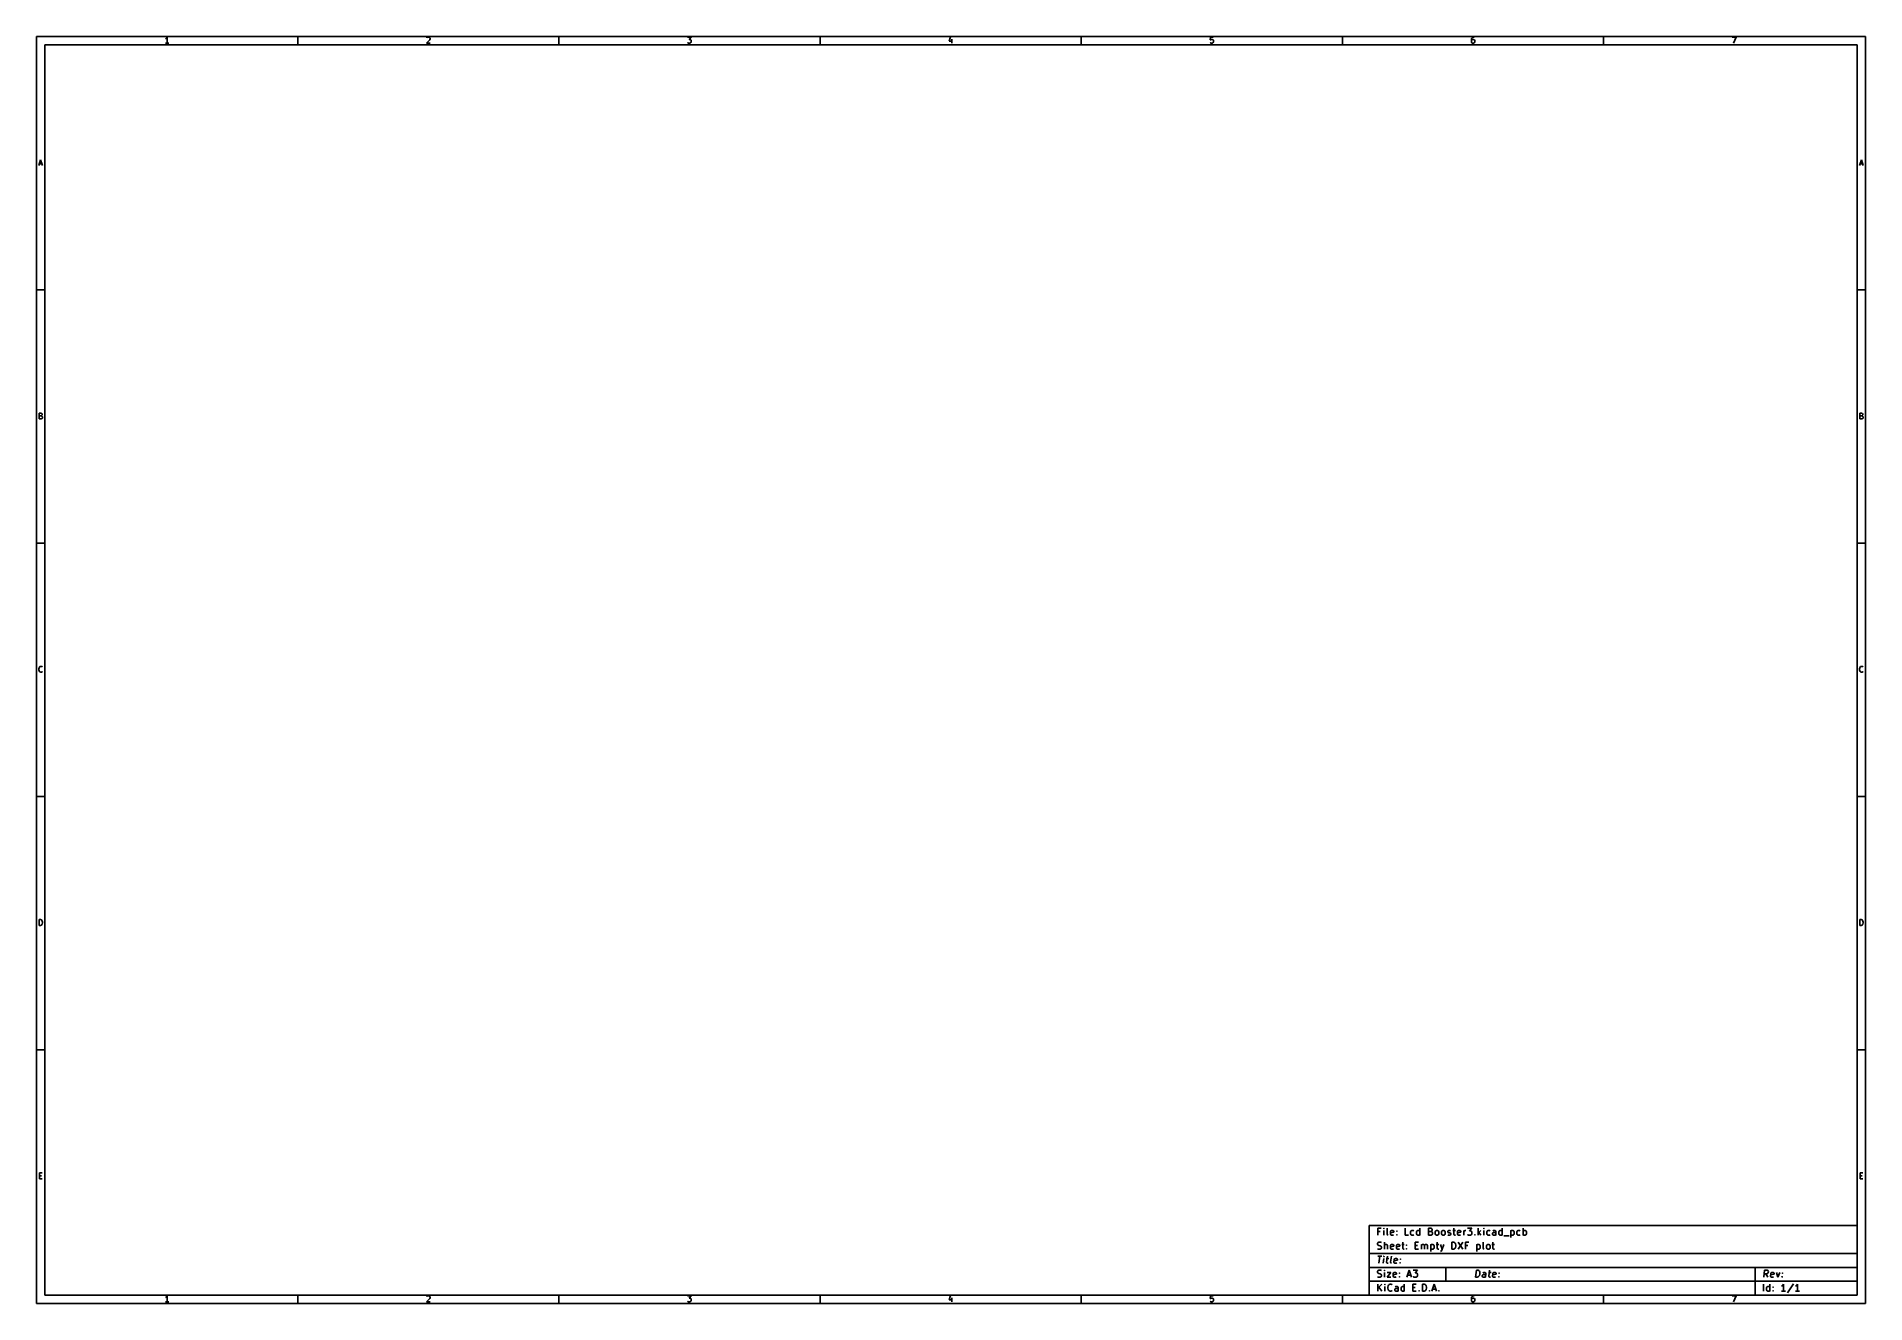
# Model space of a CAD drawing. Extents: x 10 to 410, y -287 to -10.
import ezdxf

# ---------------------------------------------------------------- set-up
doc = ezdxf.new("R2010")
doc.units = 0
doc.header["$MEASUREMENT"] = 0
doc.layers.add('Black', color=250, linetype='CONTINUOUS')

msp = doc.modelspace()

# ---------------------------------------------------------------- linework, layer by layer
at = {"layer": 'BLACK'}
for p, q in [((10.16, -10.16), (409.829, -10.16)), ((10.16, -286.842), (10.16, -10.16)), ((11.938, -11.938), (408.051, -11.938)), ((11.938, -285.064), (11.938, -11.938)), ((38.4677, -10.5954), (38.3467, -10.6559)), ((39.0725, -11.563), (38.3467, -11.563)), ((38.5886, -10.4745), (38.4677, -10.5954)), ((38.7096, -10.293), (38.5886, -10.4745)), ((38.7096, -11.563), (38.7096, -10.293)), ((67.2338, -10.16), (67.2338, -11.938)), ((96.0858, -10.8373), (95.3601, -11.563)), ((95.3601, -11.563), (96.1463, -11.563)), ((95.4205, -10.414), (95.481, -10.3535)), ((95.481, -10.3535), (95.602, -10.293)), ((95.602, -10.293), (95.9044, -10.293)), ((95.9044, -10.293), (96.0253, -10.3535)), ((96.0253, -10.3535), (96.0858, -10.414)), ((96.0858, -10.414), (96.1463, -10.535)), ((96.1463, -10.6559), (96.0858, -10.8373)), ((96.1463, -10.535), (96.1463, -10.6559)), ((124.308, -10.16), (124.308, -11.938)), ((152.434, -10.293), (153.22, -10.293)), ((152.494, -11.5026), (152.434, -11.4421)), ((152.615, -11.563), (152.494, -11.5026)), ((152.978, -11.563), (152.615, -11.563)), ((153.22, -10.293), (152.797, -10.7769)), ((152.797, -10.7769), (152.978, -10.7769)), ((152.978, -10.7769), (153.099, -10.8373)), ((153.099, -11.5026), (152.978, -11.563)), ((153.099, -10.8373), (153.16, -10.8978)), ((153.16, -11.4421), (153.099, -11.5026)), ((153.16, -10.8978), (153.22, -11.0188)), ((153.22, -11.3211), (153.16, -11.4421)), ((153.22, -11.0188), (153.22, -11.3211)), ((181.381, -10.16), (181.381, -11.938)), ((209.871, -10.2326), (209.568, -11.1397)), ((209.568, -11.1397), (210.354, -11.1397)), ((210.173, -10.7164), (210.173, -11.563)), ((238.455, -10.16), (238.455, -11.938)), ((266.702, -10.293), (266.642, -10.8978)), ((266.642, -10.8978), (266.702, -10.8373)), ((266.702, -11.5026), (266.642, -11.4421)), ((267.307, -10.293), (266.702, -10.293)), ((266.702, -10.8373), (266.823, -10.7769)), ((266.823, -11.563), (266.702, -11.5026)), ((266.823, -10.7769), (267.126, -10.7769)), ((267.126, -11.563), (266.823, -11.563)), ((267.126, -10.7769), (267.247, -10.8373)), ((267.247, -11.5026), (267.126, -11.563)), ((267.247, -10.8373), (267.307, -10.8978)), ((267.307, -11.4421), (267.247, -11.5026)), ((267.307, -10.8978), (267.368, -11.0188)), ((267.368, -11.3211), (267.307, -11.4421)), ((267.368, -11.0188), (267.368, -11.3211)), ((295.529, -10.16), (295.529, -11.938)), ((323.776, -10.5954), (323.716, -10.8373)), ((323.716, -10.8373), (323.716, -11.3211)), ((323.776, -10.8978), (323.716, -11.0188)), ((323.716, -11.3211), (323.776, -11.4421)), ((323.897, -10.414), (323.776, -10.5954)), ((323.837, -10.8373), (323.776, -10.8978)), ((323.776, -11.4421), (323.837, -11.5026)), ((323.958, -10.7769), (323.837, -10.8373)), ((323.837, -11.5026), (323.958, -11.563)), ((323.958, -10.3535), (323.897, -10.414)), ((324.079, -10.293), (323.958, -10.3535)), ((324.2, -10.7769), (323.958, -10.7769)), ((323.958, -11.563), (324.2, -11.563)), ((324.321, -10.293), (324.079, -10.293)), ((324.321, -10.8373), (324.2, -10.7769)), ((324.2, -11.563), (324.321, -11.5026)), ((324.381, -10.8978), (324.321, -10.8373)), ((324.321, -11.5026), (324.381, -11.4421)), ((324.441, -11.0188), (324.381, -10.8978)), ((324.381, -11.4421), (324.441, -11.3211)), ((324.441, -11.3211), (324.441, -11.0188)), ((352.603, -10.16), (352.603, -11.938)), ((380.729, -10.293), (381.576, -10.293)), ((381.576, -10.293), (381.031, -11.563)), ((408.051, -11.938), (408.051, -285.064)), ((409.829, -10.16), (409.829, -286.842)), ((10.6257, -38.3346), (11.049, -37.0646)), ((10.7466, -37.9718), (11.3514, -37.9718)), ((11.049, -37.0646), (11.4723, -38.3346)), ((408.517, -38.3346), (408.94, -37.0646)), ((408.638, -37.9718), (409.242, -37.9718)), ((408.94, -37.0646), (409.363, -38.3346)), ((10.16, -65.4812), (11.938, -65.4812)), ((409.829, -65.4812), (408.051, -65.4812)), ((10.7164, -93.6558), (10.7164, -92.3858)), ((10.7164, -92.3858), (11.1397, -92.3858)), ((11.1397, -92.9906), (10.7164, -92.9906)), ((11.2002, -93.6558), (10.7164, -93.6558)), ((11.1397, -92.3858), (11.2607, -92.4463)), ((11.2607, -92.9301), (11.1397, -92.9906)), ((11.1397, -92.9906), (11.3211, -93.0511)), ((11.3211, -93.5954), (11.2002, -93.6558)), ((11.2607, -92.4463), (11.3211, -92.5068)), ((11.3211, -92.8697), (11.2607, -92.9301)), ((11.3211, -92.5068), (11.3816, -92.6278)), ((11.3816, -92.7487), (11.3211, -92.8697)), ((11.3211, -93.0511), (11.3816, -93.1116)), ((11.3816, -93.5349), (11.3211, -93.5954)), ((11.3816, -92.6278), (11.3816, -92.7487)), ((11.3816, -93.1116), (11.4421, -93.2325)), ((11.4421, -93.4139), (11.3816, -93.5349)), ((11.4421, -93.2325), (11.4421, -93.4139)), ((408.607, -93.6558), (408.607, -92.3858)), ((408.607, -92.3858), (409.031, -92.3858)), ((409.031, -92.9906), (408.607, -92.9906)), ((409.091, -93.6558), (408.607, -93.6558)), ((409.031, -92.3858), (409.152, -92.4463)), ((409.152, -92.9301), (409.031, -92.9906)), ((409.031, -92.9906), (409.212, -93.0511)), ((409.212, -93.5954), (409.091, -93.6558)), ((409.152, -92.4463), (409.212, -92.5068)), ((409.212, -92.8697), (409.152, -92.9301)), ((409.212, -92.5068), (409.273, -92.6278)), ((409.273, -92.7487), (409.212, -92.8697)), ((409.212, -93.0511), (409.273, -93.1116)), ((409.273, -93.5349), (409.212, -93.5954)), ((409.273, -92.6278), (409.273, -92.7487)), ((409.273, -93.1116), (409.333, -93.2325)), ((409.333, -93.4139), (409.273, -93.5349)), ((409.333, -93.2325), (409.333, -93.4139)), ((10.16, -120.802), (11.938, -120.802)), ((409.829, -120.802), (408.051, -120.802)), ((10.7769, -147.888), (10.8978, -147.768)), ((10.8978, -147.768), (11.0792, -147.707)), ((11.0792, -147.707), (11.2002, -147.707)), ((11.2002, -147.707), (11.3816, -147.768)), ((11.3816, -147.768), (11.4421, -147.828)), ((408.668, -147.888), (408.789, -147.768)), ((408.789, -147.768), (408.97, -147.707)), ((408.97, -147.707), (409.091, -147.707)), ((409.091, -147.707), (409.273, -147.768)), ((409.273, -147.768), (409.333, -147.828)), ((10.6559, -148.251), (10.7164, -148.009)), ((10.6559, -148.433), (10.6559, -148.251)), ((10.7164, -148.675), (10.6559, -148.433)), ((10.7164, -148.009), (10.7769, -147.888)), ((10.7769, -148.796), (10.7164, -148.675)), ((10.8978, -148.917), (10.7769, -148.796)), ((11.0792, -148.977), (10.8978, -148.917)), ((11.2002, -148.977), (11.0792, -148.977)), ((11.3816, -148.917), (11.2002, -148.977)), ((11.4421, -148.856), (11.3816, -148.917)), ((408.547, -148.251), (408.607, -148.009)), ((408.547, -148.433), (408.547, -148.251)), ((408.607, -148.675), (408.547, -148.433)), ((408.607, -148.009), (408.668, -147.888)), ((408.668, -148.796), (408.607, -148.675)), ((408.789, -148.917), (408.668, -148.796)), ((408.97, -148.977), (408.789, -148.917)), ((409.091, -148.977), (408.97, -148.977)), ((409.273, -148.917), (409.091, -148.977)), ((409.333, -148.856), (409.273, -148.917)), ((10.16, -176.124), (11.938, -176.124)), ((409.829, -176.124), (408.051, -176.124)), ((10.7164, -204.298), (10.7164, -203.028)), ((10.7164, -203.028), (11.0188, -203.028)), ((11.0188, -203.028), (11.2002, -203.089)), ((11.2002, -203.089), (11.3211, -203.21)), ((11.3211, -203.21), (11.3816, -203.331)), ((11.3816, -203.331), (11.4421, -203.573)), ((11.4421, -203.754), (11.3816, -203.996)), ((11.4421, -203.573), (11.4421, -203.754)), ((408.607, -204.298), (408.607, -203.028)), ((408.607, -203.028), (408.91, -203.028)), ((408.91, -203.028), (409.091, -203.089)), ((409.091, -203.089), (409.212, -203.21)), ((409.212, -203.21), (409.273, -203.331)), ((409.273, -203.331), (409.333, -203.573)), ((409.333, -203.754), (409.273, -203.996)), ((409.333, -203.573), (409.333, -203.754)), ((11.0188, -204.298), (10.7164, -204.298)), ((11.2002, -204.238), (11.0188, -204.298)), ((11.3211, -204.117), (11.2002, -204.238)), ((11.3816, -203.996), (11.3211, -204.117)), ((408.91, -204.298), (408.607, -204.298)), ((409.091, -204.238), (408.91, -204.298)), ((409.212, -204.117), (409.091, -204.238)), ((409.273, -203.996), (409.212, -204.117)), ((10.16, -231.445), (11.938, -231.445)), ((409.829, -231.445), (408.051, -231.445)), ((10.7769, -259.619), (10.7769, -258.349)), ((10.7769, -258.349), (11.3816, -258.349)), ((10.7769, -258.954), (11.2002, -258.954)), ((11.3816, -259.619), (10.7769, -259.619)), ((408.668, -259.619), (408.668, -258.349)), ((408.668, -258.349), (409.273, -258.349)), ((408.668, -258.954), (409.091, -258.954)), ((409.273, -259.619), (408.668, -259.619)), ((301.371, -269.824), (301.371, -285.064)), ((301.371, -269.824), (408.051, -269.824)), ((301.371, -269.824), (408.051, -269.824)), ((303.258, -271.965), (303.258, -270.441)), ((303.258, -270.441), (303.984, -270.441)), ((303.766, -271.167), (303.258, -271.167)), ((304.564, -270.441), (304.492, -270.514)), ((304.492, -270.514), (304.564, -270.586)), ((304.637, -270.514), (304.564, -270.441)), ((304.564, -270.441), (304.564, -270.586)), ((304.564, -270.586), (304.637, -270.514)), ((304.564, -271.965), (304.564, -270.949)), ((305.29, -271.747), (305.29, -270.441)), ((305.362, -271.892), (305.29, -271.747)), ((306.016, -271.167), (306.088, -271.022)), ((306.016, -271.747), (306.016, -271.167)), ((306.741, -271.312), (306.016, -271.457)), ((306.088, -271.892), (306.016, -271.747)), ((306.088, -271.022), (306.233, -270.949)), ((306.233, -270.949), (306.524, -270.949)), ((306.524, -270.949), (306.669, -271.022)), ((306.669, -271.022), (306.741, -271.167)), ((306.741, -271.167), (306.741, -271.312)), ((307.322, -271.094), (307.394, -271.022)), ((307.394, -271.167), (307.322, -271.094)), ((307.394, -271.022), (307.467, -271.094)), ((307.394, -271.022), (307.394, -271.167)), ((307.467, -271.094), (307.394, -271.167)), ((309.281, -271.965), (309.281, -270.441)), ((310.442, -271.239), (310.515, -271.094)), ((310.442, -271.675), (310.442, -271.239)), ((310.515, -271.82), (310.442, -271.675)), ((310.515, -271.094), (310.588, -271.022)), ((310.588, -271.022), (310.733, -270.949)), ((310.733, -270.949), (311.023, -270.949)), ((311.023, -270.949), (311.168, -271.022)), ((311.749, -271.239), (311.821, -271.094)), ((311.749, -271.675), (311.749, -271.239)), ((311.821, -271.82), (311.749, -271.675)), ((311.821, -271.094), (311.894, -271.022)), ((311.894, -271.022), (312.039, -270.949)), ((312.039, -270.949), (312.329, -270.949)), ((312.329, -270.949), (312.474, -271.022)), ((312.474, -271.965), (312.474, -270.441)), ((314.361, -271.965), (314.361, -270.441)), ((314.361, -270.441), (314.869, -270.441)), ((314.869, -271.167), (314.361, -271.167)), ((314.869, -270.441), (315.014, -270.514)), ((315.014, -271.094), (314.869, -271.167)), ((314.869, -271.167), (315.087, -271.239)), ((315.014, -270.514), (315.087, -270.586)), ((315.087, -271.022), (315.014, -271.094)), ((315.087, -270.586), (315.16, -270.731)), ((315.16, -270.876), (315.087, -271.022)), ((315.087, -271.239), (315.16, -271.312)), ((315.16, -270.731), (315.16, -270.876)), ((315.16, -271.312), (315.232, -271.457)), ((315.232, -271.675), (315.16, -271.82)), ((315.232, -271.457), (315.232, -271.675)), ((315.813, -271.239), (315.885, -271.094)), ((315.813, -271.675), (315.813, -271.239)), ((315.885, -271.82), (315.813, -271.675)), ((315.885, -271.094), (315.958, -271.022)), ((315.958, -271.022), (316.103, -270.949)), ((316.103, -270.949), (316.321, -270.949)), ((316.321, -270.949), (316.466, -271.022)), ((316.466, -271.022), (316.538, -271.094)), ((316.538, -271.094), (316.611, -271.239)), ((316.611, -271.675), (316.538, -271.82)), ((316.611, -271.239), (316.611, -271.675)), ((317.192, -271.239), (317.264, -271.094)), ((317.192, -271.675), (317.192, -271.239)), ((317.264, -271.82), (317.192, -271.675)), ((317.264, -271.094), (317.337, -271.022)), ((317.337, -271.022), (317.482, -270.949)), ((317.482, -270.949), (317.7, -270.949)), ((317.7, -270.949), (317.845, -271.022)), ((317.845, -271.022), (317.917, -271.094)), ((317.917, -271.094), (317.99, -271.239)), ((317.99, -271.675), (317.917, -271.82)), ((317.99, -271.239), (317.99, -271.675)), ((318.57, -271.167), (318.643, -271.022)), ((318.57, -271.239), (318.57, -271.167)), ((318.643, -271.384), (318.57, -271.239)), ((318.643, -271.022), (318.788, -270.949)), ((318.788, -271.457), (318.643, -271.384)), ((318.788, -270.949), (319.006, -270.949)), ((319.006, -271.457), (318.788, -271.457)), ((319.006, -270.949), (319.151, -271.022)), ((319.151, -271.53), (319.006, -271.457)), ((319.224, -271.675), (319.151, -271.53)), ((319.151, -271.892), (319.224, -271.747)), ((319.224, -271.747), (319.224, -271.675)), ((319.659, -270.949), (320.24, -270.949)), ((319.877, -270.441), (319.877, -271.747)), ((319.877, -271.747), (319.949, -271.892)), ((320.675, -271.167), (320.748, -271.022)), ((320.675, -271.747), (320.675, -271.167)), ((321.401, -271.312), (320.675, -271.457)), ((320.748, -271.892), (320.675, -271.747)), ((320.748, -271.022), (320.893, -270.949)), ((320.893, -270.949), (321.183, -270.949)), ((321.183, -270.949), (321.328, -271.022)), ((321.328, -271.022), (321.401, -271.167)), ((321.401, -271.167), (321.401, -271.312)), ((322.054, -271.965), (322.054, -270.949)), ((322.054, -271.239), (322.126, -271.094)), ((322.126, -271.094), (322.199, -271.022)), ((322.199, -271.022), (322.344, -270.949)), ((322.344, -270.949), (322.489, -270.949)), ((322.852, -270.441), (323.796, -270.441)), ((323.796, -270.441), (323.288, -271.022)), ((323.288, -271.022), (323.505, -271.022)), ((323.505, -271.022), (323.65, -271.094)), ((323.65, -271.094), (323.723, -271.167)), ((323.723, -271.167), (323.796, -271.312)), ((323.796, -271.675), (323.723, -271.82)), ((323.796, -271.312), (323.796, -271.675)), ((325.174, -271.965), (325.174, -270.441)), ((325.755, -270.949), (325.174, -271.53)), ((325.32, -271.384), (325.755, -271.965)), ((326.408, -270.441), (326.336, -270.514)), ((326.336, -270.514), (326.408, -270.586)), ((326.481, -270.514), (326.408, -270.441)), ((326.408, -270.441), (326.408, -270.586)), ((326.408, -270.586), (326.481, -270.514)), ((326.408, -271.965), (326.408, -270.949)), ((327.061, -271.239), (327.134, -271.094)), ((327.061, -271.675), (327.061, -271.239)), ((327.134, -271.82), (327.061, -271.675)), ((327.134, -271.094), (327.206, -271.022)), ((327.206, -271.022), (327.352, -270.949)), ((327.352, -270.949), (327.642, -270.949)), ((327.642, -270.949), (327.787, -271.022)), ((328.368, -271.602), (328.44, -271.457)), ((328.368, -271.747), (328.368, -271.602)), ((328.44, -271.892), (328.368, -271.747)), ((328.585, -270.949), (328.44, -271.022)), ((328.44, -271.457), (328.585, -271.384)), ((328.876, -270.949), (328.585, -270.949)), ((328.585, -271.384), (328.948, -271.384)), ((329.021, -271.022), (328.876, -270.949)), ((328.948, -271.384), (329.093, -271.312)), ((329.093, -271.167), (329.021, -271.022)), ((329.093, -271.965), (329.093, -271.167)), ((329.746, -271.239), (329.819, -271.094)), ((329.746, -271.675), (329.746, -271.239)), ((329.819, -271.82), (329.746, -271.675)), ((329.819, -271.094), (329.892, -271.022)), ((329.892, -271.022), (330.037, -270.949)), ((330.037, -270.949), (330.327, -270.949)), ((330.327, -270.949), (330.472, -271.022)), ((330.472, -271.965), (330.472, -270.441)), ((332.359, -270.949), (332.359, -272.473)), ((332.359, -271.022), (332.504, -270.949)), ((332.504, -270.949), (332.794, -270.949)), ((332.794, -270.949), (332.94, -271.022)), ((332.94, -271.022), (333.012, -271.094)), ((333.012, -271.094), (333.085, -271.239)), ((333.085, -271.675), (333.012, -271.82)), ((333.085, -271.239), (333.085, -271.675)), ((333.665, -271.239), (333.738, -271.094)), ((333.665, -271.675), (333.665, -271.239)), ((333.738, -271.82), (333.665, -271.675)), ((333.738, -271.094), (333.81, -271.022)), ((333.81, -271.022), (333.956, -270.949)), ((333.956, -270.949), (334.246, -270.949)), ((334.246, -270.949), (334.391, -271.022)), ((335.044, -271.965), (335.044, -270.441)), ((335.044, -271.022), (335.189, -270.949)), ((335.189, -270.949), (335.48, -270.949)), ((335.48, -270.949), (335.625, -271.022)), ((335.625, -271.022), (335.697, -271.094)), ((335.697, -271.094), (335.77, -271.239)), ((335.77, -271.675), (335.697, -271.82)), ((335.77, -271.239), (335.77, -271.675)), ((303.185, -273.779), (303.258, -273.634)), ((303.185, -273.924), (303.185, -273.779)), ((303.258, -274.07), (303.185, -273.924)), ((303.185, -274.94), (303.403, -275.013)), ((303.258, -273.634), (303.33, -273.562)), ((303.33, -274.142), (303.258, -274.07)), ((303.33, -273.562), (303.476, -273.489)), ((303.476, -274.215), (303.33, -274.142)), ((303.403, -275.013), (303.766, -275.013)), ((303.476, -273.489), (303.838, -273.489)), ((303.766, -274.287), (303.476, -274.215)), ((303.911, -274.36), (303.766, -274.287)), ((303.766, -275.013), (303.911, -274.94)), ((303.838, -273.489), (304.056, -273.562)), ((303.984, -274.432), (303.911, -274.36)), ((303.911, -274.94), (303.984, -274.868)), ((304.056, -274.578), (303.984, -274.432)), ((303.984, -274.868), (304.056, -274.723)), ((304.056, -274.723), (304.056, -274.578)), ((304.709, -275.013), (304.709, -273.489)), ((304.782, -274.07), (304.709, -274.142)), ((304.927, -273.997), (304.782, -274.07)), ((305.145, -273.997), (304.927, -273.997)), ((305.29, -274.07), (305.145, -273.997)), ((305.362, -274.215), (305.29, -274.07)), ((305.508, -271.965), (305.362, -271.892)), ((305.362, -275.013), (305.362, -274.215)), ((306.016, -274.215), (306.088, -274.07)), ((306.016, -274.795), (306.016, -274.215)), ((306.741, -274.36), (306.016, -274.505)), ((306.088, -274.94), (306.016, -274.795)), ((306.233, -271.965), (306.088, -271.892)), ((306.088, -274.07), (306.233, -273.997)), ((306.233, -275.013), (306.088, -274.94)), ((306.524, -271.965), (306.233, -271.965)), ((306.233, -273.997), (306.524, -273.997)), ((306.524, -275.013), (306.233, -275.013)), ((306.669, -271.892), (306.524, -271.965)), ((306.524, -273.997), (306.669, -274.07)), ((306.669, -274.94), (306.524, -275.013)), ((306.669, -274.07), (306.741, -274.215)), ((306.741, -274.215), (306.741, -274.36)), ((307.322, -271.892), (307.394, -271.82)), ((307.394, -271.965), (307.322, -271.892)), ((307.322, -274.215), (307.394, -274.07)), ((307.322, -274.795), (307.322, -274.215)), ((308.048, -274.36), (307.322, -274.505)), ((307.394, -274.94), (307.322, -274.795)), ((307.394, -271.82), (307.467, -271.892)), ((307.394, -271.82), (307.394, -271.965)), ((307.467, -271.892), (307.394, -271.965)), ((307.394, -274.07), (307.54, -273.997)), ((307.54, -275.013), (307.394, -274.94)), ((307.54, -273.997), (307.83, -273.997)), ((307.83, -275.013), (307.54, -275.013)), ((307.83, -273.997), (307.975, -274.07)), ((307.975, -274.94), (307.83, -275.013)), ((307.975, -274.07), (308.048, -274.215)), ((308.048, -274.215), (308.048, -274.36)), ((308.483, -273.997), (309.064, -273.997)), ((308.701, -273.489), (308.701, -274.795)), ((308.701, -274.795), (308.773, -274.94)), ((308.773, -274.94), (308.918, -275.013)), ((308.918, -275.013), (309.064, -275.013)), ((310.007, -271.965), (309.281, -271.965)), ((309.499, -274.142), (309.572, -274.07)), ((309.572, -274.215), (309.499, -274.142)), ((309.499, -274.94), (309.572, -274.868)), ((309.572, -275.013), (309.499, -274.94)), ((309.572, -274.07), (309.644, -274.142)), ((309.572, -274.07), (309.572, -274.215)), ((309.644, -274.142), (309.572, -274.215)), ((309.572, -274.868), (309.644, -274.94)), ((309.572, -274.868), (309.572, -275.013)), ((309.644, -274.94), (309.572, -275.013)), ((310.588, -271.892), (310.515, -271.82)), ((310.733, -271.965), (310.588, -271.892)), ((311.023, -271.965), (310.733, -271.965)), ((311.168, -271.892), (311.023, -271.965)), ((311.458, -275.013), (311.458, -273.489)), ((311.458, -273.489), (312.184, -273.489)), ((311.458, -274.215), (311.966, -274.215)), ((312.184, -275.013), (311.458, -275.013)), ((311.894, -271.892), (311.821, -271.82)), ((312.039, -271.965), (311.894, -271.892)), ((312.329, -271.965), (312.039, -271.965)), ((312.474, -271.892), (312.329, -271.965)), ((312.837, -275.013), (312.837, -273.997)), ((312.837, -274.142), (312.91, -274.07)), ((312.91, -274.07), (313.055, -273.997)), ((313.055, -273.997), (313.273, -273.997)), ((313.273, -273.997), (313.418, -274.07)), ((313.418, -274.07), (313.49, -274.215)), ((313.49, -274.215), (313.563, -274.07)), ((313.49, -274.215), (313.49, -275.013)), ((313.563, -274.07), (313.708, -273.997)), ((313.708, -273.997), (313.926, -273.997)), ((313.926, -273.997), (314.071, -274.07)), ((314.071, -274.07), (314.144, -274.215)), ((314.144, -274.215), (314.144, -275.013)), ((314.942, -271.965), (314.361, -271.965)), ((314.869, -273.997), (314.869, -275.521)), ((314.869, -274.07), (315.014, -273.997)), ((315.014, -275.013), (314.869, -274.94)), ((315.087, -271.892), (314.942, -271.965)), ((315.014, -273.997), (315.305, -273.997)), ((315.305, -275.013), (315.014, -275.013)), ((315.16, -271.82), (315.087, -271.892)), ((315.305, -273.997), (315.45, -274.07)), ((315.45, -274.94), (315.305, -275.013)), ((315.45, -274.07), (315.522, -274.142)), ((315.522, -274.868), (315.45, -274.94)), ((315.522, -274.142), (315.595, -274.287)), ((315.595, -274.723), (315.522, -274.868)), ((315.595, -274.287), (315.595, -274.723)), ((315.958, -271.892), (315.885, -271.82)), ((316.103, -271.965), (315.958, -271.892)), ((316.03, -273.997), (316.611, -273.997)), ((316.321, -271.965), (316.103, -271.965)), ((316.248, -273.489), (316.248, -274.795)), ((316.248, -274.795), (316.321, -274.94)), ((316.466, -271.892), (316.321, -271.965)), ((316.321, -274.94), (316.466, -275.013)), ((316.538, -271.82), (316.466, -271.892)), ((316.466, -275.013), (316.611, -275.013)), ((316.974, -273.997), (317.337, -275.013)), ((317.119, -275.448), (316.974, -275.521)), ((317.192, -275.376), (317.119, -275.448)), ((317.337, -275.013), (317.192, -275.376)), ((317.337, -271.892), (317.264, -271.82)), ((317.482, -271.965), (317.337, -271.892)), ((317.7, -273.997), (317.337, -275.013)), ((317.7, -271.965), (317.482, -271.965)), ((317.845, -271.892), (317.7, -271.965)), ((317.917, -271.82), (317.845, -271.892)), ((318.57, -271.892), (318.716, -271.965)), ((318.716, -271.965), (319.006, -271.965)), ((319.006, -271.965), (319.151, -271.892)), ((319.441, -275.013), (319.441, -273.489)), ((319.441, -273.489), (319.804, -273.489)), ((319.804, -275.013), (319.441, -275.013)), ((319.804, -273.489), (320.022, -273.562)), ((320.022, -274.94), (319.804, -275.013)), ((319.949, -271.892), (320.094, -271.965)), ((320.022, -273.562), (320.167, -273.707)), ((320.167, -274.795), (320.022, -274.94)), ((320.094, -271.965), (320.24, -271.965)), ((320.167, -273.707), (320.24, -273.852)), ((320.24, -274.65), (320.167, -274.795)), ((320.24, -273.852), (320.312, -274.142)), ((320.312, -274.36), (320.24, -274.65)), ((320.312, -274.142), (320.312, -274.36)), ((320.893, -271.965), (320.748, -271.892)), ((320.82, -273.489), (321.836, -275.013)), ((321.836, -273.489), (320.82, -275.013)), ((321.183, -271.965), (320.893, -271.965)), ((321.328, -271.892), (321.183, -271.965)), ((322.417, -275.013), (322.417, -273.489)), ((322.417, -273.489), (323.142, -273.489)), ((322.925, -274.215), (322.417, -274.215)), ((322.925, -271.892), (322.852, -271.82)), ((323.07, -271.965), (322.925, -271.892)), ((323.505, -271.965), (323.07, -271.965)), ((323.65, -271.892), (323.505, -271.965)), ((323.723, -271.82), (323.65, -271.892)), ((324.376, -271.892), (324.449, -271.82)), ((324.449, -271.965), (324.376, -271.892)), ((324.449, -271.82), (324.521, -271.892)), ((324.449, -271.82), (324.449, -271.965)), ((324.521, -271.892), (324.449, -271.965)), ((324.884, -273.997), (324.884, -275.521)), ((324.884, -274.07), (325.029, -273.997)), ((325.029, -275.013), (324.884, -274.94)), ((325.029, -273.997), (325.32, -273.997)), ((325.32, -275.013), (325.029, -275.013)), ((325.32, -273.997), (325.465, -274.07)), ((325.465, -274.94), (325.32, -275.013)), ((325.465, -274.07), (325.537, -274.142)), ((325.537, -274.868), (325.465, -274.94)), ((325.537, -274.142), (325.61, -274.287)), ((325.61, -274.723), (325.537, -274.868)), ((325.61, -274.287), (325.61, -274.723)), ((326.263, -274.795), (326.263, -273.489)), ((326.336, -274.94), (326.263, -274.795)), ((326.481, -275.013), (326.336, -274.94)), ((326.989, -274.287), (327.061, -274.142)), ((326.989, -274.723), (326.989, -274.287)), ((327.061, -274.868), (326.989, -274.723)), ((327.061, -274.142), (327.134, -274.07)), ((327.134, -274.94), (327.061, -274.868)), ((327.206, -271.892), (327.134, -271.82)), ((327.134, -274.07), (327.279, -273.997)), ((327.279, -275.013), (327.134, -274.94)), ((327.352, -271.965), (327.206, -271.892)), ((327.279, -273.997), (327.497, -273.997)), ((327.497, -275.013), (327.279, -275.013)), ((327.642, -271.965), (327.352, -271.965)), ((327.497, -273.997), (327.642, -274.07)), ((327.642, -274.94), (327.497, -275.013)), ((327.787, -271.892), (327.642, -271.965)), ((327.642, -274.07), (327.714, -274.142)), ((327.714, -274.868), (327.642, -274.94)), ((327.714, -274.142), (327.787, -274.287)), ((327.787, -274.723), (327.714, -274.868)), ((327.787, -274.287), (327.787, -274.723)), ((328.222, -273.997), (328.803, -273.997)), ((328.585, -271.965), (328.44, -271.892)), ((328.44, -273.489), (328.44, -274.795)), ((328.44, -274.795), (328.513, -274.94)), ((328.513, -274.94), (328.658, -275.013)), ((328.948, -271.965), (328.585, -271.965)), ((328.658, -275.013), (328.803, -275.013)), ((329.093, -271.892), (328.948, -271.965)), ((329.892, -271.892), (329.819, -271.82)), ((330.037, -271.965), (329.892, -271.892)), ((330.327, -271.965), (330.037, -271.965)), ((330.472, -271.892), (330.327, -271.965)), ((330.835, -272.11), (331.996, -272.11)), ((332.504, -271.965), (332.359, -271.892)), ((332.794, -271.965), (332.504, -271.965)), ((332.94, -271.892), (332.794, -271.965)), ((333.012, -271.82), (332.94, -271.892)), ((333.81, -271.892), (333.738, -271.82)), ((333.956, -271.965), (333.81, -271.892)), ((334.246, -271.965), (333.956, -271.965)), ((334.391, -271.892), (334.246, -271.965)), ((335.189, -271.965), (335.044, -271.892)), ((335.48, -271.965), (335.189, -271.965)), ((335.625, -271.892), (335.48, -271.965)), ((335.697, -271.82), (335.625, -271.892)), ((301.371, -275.92), (408.051, -275.92)), ((301.371, -278.968), (408.051, -278.968)), ((303.185, -279.875), (303.258, -279.73)), ((303.249, -276.537), (304.12, -276.537)), ((303.258, -279.73), (303.33, -279.658)), ((303.33, -279.658), (303.476, -279.585)), ((303.476, -279.585), (303.838, -279.585)), ((303.494, -278.061), (303.684, -276.537)), ((303.838, -279.585), (304.056, -279.658)), ((304.437, -278.061), (304.564, -277.045)), ((304.628, -276.537), (304.546, -276.61)), ((304.546, -276.61), (304.609, -276.682)), ((304.628, -276.537), (304.609, -276.682)), ((304.609, -276.682), (304.691, -276.61)), ((304.691, -276.61), (304.628, -276.537)), ((304.709, -279.585), (304.637, -279.658)), ((304.637, -279.658), (304.709, -279.73)), ((304.782, -279.658), (304.709, -279.585)), ((304.709, -279.585), (304.709, -279.73)), ((304.709, -279.73), (304.782, -279.658)), ((305.072, -277.045), (305.653, -277.045)), ((305.353, -276.537), (305.19, -277.843)), ((305.19, -277.843), (305.244, -277.988)), ((305.244, -277.988), (305.381, -278.061)), ((305.381, -278.061), (305.526, -278.061)), ((306.061, -277.843), (306.224, -276.537)), ((306.115, -277.988), (306.061, -277.843)), ((306.251, -278.061), (306.115, -277.988)), ((306.787, -277.843), (306.859, -277.263)), ((306.841, -277.988), (306.787, -277.843)), ((307.567, -277.408), (306.823, -277.553)), ((306.977, -278.061), (306.841, -277.988)), ((306.859, -277.263), (306.95, -277.118)), ((306.95, -277.118), (307.104, -277.045)), ((307.267, -278.061), (306.977, -278.061)), ((307.104, -277.045), (307.394, -277.045)), ((307.422, -277.988), (307.267, -278.061)), ((307.394, -277.045), (307.53, -277.118)), ((307.53, -277.118), (307.585, -277.263)), ((307.585, -277.263), (307.567, -277.408)), ((308.075, -277.988), (308.156, -277.916)), ((308.138, -278.061), (308.075, -277.988)), ((308.156, -277.916), (308.138, -278.061)), ((308.22, -277.988), (308.138, -278.061)), ((308.156, -277.916), (308.22, -277.988)), ((308.175, -277.19), (308.256, -277.118)), ((308.238, -277.263), (308.175, -277.19)), ((308.256, -277.118), (308.238, -277.263)), ((308.32, -277.19), (308.238, -277.263)), ((308.256, -277.118), (308.32, -277.19)), ((309.644, -281.109), (310.152, -279.585)), ((310.152, -279.585), (310.66, -281.109)), ((311.023, -279.585), (311.966, -279.585)), ((311.966, -279.585), (311.458, -280.166)), ((318.135, -278.968), (318.135, -282.016)), ((324.612, -281.109), (324.803, -279.585)), ((324.803, -279.585), (325.165, -279.585)), ((325.165, -279.585), (325.374, -279.658)), ((325.374, -279.658), (325.501, -279.803)), ((327.705, -279.585), (327.542, -280.891)), ((385.699, -278.968), (385.699, -285.064)), ((387.604, -281.109), (387.794, -279.585)), ((387.794, -279.585), (388.375, -279.585)), ((388.375, -279.585), (388.511, -279.658)), ((388.511, -279.658), (388.575, -279.73)), ((388.575, -279.73), (388.629, -279.875)), ((301.371, -282.016), (408.051, -282.016)), ((303.185, -280.02), (303.185, -279.875)), ((303.258, -280.166), (303.185, -280.02)), ((303.185, -281.036), (303.403, -281.109)), ((303.33, -280.238), (303.258, -280.166)), ((303.258, -284.157), (303.258, -282.633)), ((304.129, -282.633), (303.258, -283.504)), ((303.476, -280.311), (303.33, -280.238)), ((303.403, -281.109), (303.766, -281.109)), ((303.766, -280.383), (303.476, -280.311)), ((304.129, -284.157), (303.476, -283.286)), ((303.911, -280.456), (303.766, -280.383)), ((303.766, -281.109), (303.911, -281.036)), ((303.984, -280.528), (303.911, -280.456)), ((303.911, -281.036), (303.984, -280.964)), ((304.056, -280.674), (303.984, -280.528)), ((303.984, -280.964), (304.056, -280.819)), ((304.056, -280.819), (304.056, -280.674)), ((304.709, -281.109), (304.709, -280.093)), ((304.782, -282.633), (304.709, -282.706)), ((304.709, -282.706), (304.782, -282.778)), ((304.854, -282.706), (304.782, -282.633)), ((304.782, -282.633), (304.782, -282.778)), ((304.782, -282.778), (304.854, -282.706)), ((304.782, -284.157), (304.782, -283.141)), ((305.29, -280.093), (306.088, -280.093)), ((306.088, -280.093), (305.29, -281.109)), ((305.29, -281.109), (306.088, -281.109)), ((305.435, -283.286), (305.508, -282.996)), ((305.435, -283.504), (305.435, -283.286)), ((305.508, -283.794), (305.435, -283.504)), ((305.508, -282.996), (305.58, -282.851)), ((305.58, -282.851), (305.725, -282.706)), ((305.725, -282.706), (305.943, -282.633)), ((305.943, -282.633), (306.088, -282.633)), ((306.088, -282.633), (306.306, -282.706)), ((306.306, -282.706), (306.378, -282.778)), ((306.596, -280.311), (306.669, -280.166)), ((306.596, -280.891), (306.596, -280.311)), ((307.322, -280.456), (306.596, -280.601)), ((306.669, -281.036), (306.596, -280.891)), ((306.669, -280.166), (306.814, -280.093)), ((306.814, -281.109), (306.669, -281.036)), ((306.814, -280.093), (307.104, -280.093)), ((307.104, -281.109), (306.814, -281.109)), ((306.959, -283.794), (307.032, -283.649)), ((307.177, -283.141), (307.032, -283.214)), ((307.032, -283.649), (307.177, -283.576)), ((307.104, -280.093), (307.249, -280.166)), ((307.249, -281.036), (307.104, -281.109)), ((307.467, -283.141), (307.177, -283.141)), ((307.177, -283.576), (307.54, -283.576)), ((307.249, -280.166), (307.322, -280.311)), ((307.322, -280.311), (307.322, -280.456)), ((307.612, -283.214), (307.467, -283.141)), ((307.54, -283.576), (307.685, -283.504)), ((307.685, -283.359), (307.612, -283.214)), ((307.685, -284.157), (307.685, -283.359)), ((307.902, -280.238), (307.975, -280.166)), ((307.975, -280.311), (307.902, -280.238)), ((307.902, -281.036), (307.975, -280.964)), ((307.975, -281.109), (307.902, -281.036)), ((307.975, -280.166), (308.048, -280.238)), ((307.975, -280.166), (307.975, -280.311)), ((308.048, -280.238), (307.975, -280.311)), ((307.975, -280.964), (308.048, -281.036)), ((307.975, -280.964), (307.975, -281.109)), ((308.048, -281.036), (307.975, -281.109)), ((308.338, -283.431), (308.41, -283.286)), ((308.338, -283.867), (308.338, -283.431)), ((308.41, -283.286), (308.483, -283.214)), ((308.483, -283.214), (308.628, -283.141)), ((308.628, -283.141), (308.918, -283.141)), ((308.918, -283.141), (309.064, -283.214)), ((309.064, -284.157), (309.064, -282.633)), ((309.789, -280.674), (310.515, -280.674)), ((310.95, -284.157), (310.95, -282.633)), ((310.95, -282.633), (311.676, -282.633)), ((310.95, -283.359), (311.458, -283.359)), ((311.096, -281.036), (311.023, -280.964)), ((311.241, -281.109), (311.096, -281.036)), ((311.676, -281.109), (311.241, -281.109)), ((311.458, -280.166), (311.676, -280.166)), ((311.676, -280.166), (311.821, -280.238)), ((311.821, -281.036), (311.676, -281.109)), ((311.821, -280.238), (311.894, -280.311)), ((311.894, -280.964), (311.821, -281.036)), ((311.894, -280.311), (311.966, -280.456)), ((311.966, -280.819), (311.894, -280.964)), ((311.966, -280.456), (311.966, -280.819)), ((313.055, -284.157), (313.055, -282.633)), ((313.055, -282.633), (313.418, -282.633)), ((313.418, -282.633), (313.636, -282.706)), ((313.636, -282.706), (313.781, -282.851)), ((313.781, -282.851), (313.853, -282.996)), ((313.853, -282.996), (313.926, -283.286)), ((313.926, -283.504), (313.853, -283.794)), ((313.926, -283.286), (313.926, -283.504)), ((315.087, -284.157), (315.595, -282.633)), ((315.232, -283.722), (315.958, -283.722)), ((315.595, -282.633), (316.103, -284.157)), ((324.975, -281.109), (324.612, -281.109)), ((325.202, -281.036), (324.975, -281.109)), ((325.365, -280.891), (325.202, -281.036)), ((325.456, -280.746), (325.365, -280.891)), ((325.565, -280.456), (325.456, -280.746)), ((325.501, -279.803), (325.555, -279.948)), ((325.555, -279.948), (325.592, -280.238)), ((325.592, -280.238), (325.565, -280.456)), ((326.091, -280.891), (326.109, -280.746)), ((326.145, -281.036), (326.091, -280.891)), ((326.109, -280.746), (326.2, -280.601)), ((326.281, -281.109), (326.145, -281.036)), ((326.2, -280.601), (326.354, -280.528)), ((326.408, -280.093), (326.254, -280.166)), ((326.644, -281.109), (326.281, -281.109)), ((326.354, -280.528), (326.717, -280.528)), ((326.698, -280.093), (326.408, -280.093)), ((326.798, -281.036), (326.644, -281.109)), ((326.834, -280.166), (326.698, -280.093)), ((326.717, -280.528), (326.871, -280.456)), ((326.789, -281.109), (326.889, -280.311)), ((326.889, -280.311), (326.834, -280.166)), ((327.424, -280.093), (328.005, -280.093)), ((327.542, -280.891), (327.596, -281.036)), ((327.596, -281.036), (327.733, -281.109)), ((327.733, -281.109), (327.878, -281.109)), ((328.34, -280.891), (328.413, -280.311)), ((328.395, -281.036), (328.34, -280.891)), ((329.12, -280.456), (328.377, -280.601)), ((328.531, -281.109), (328.395, -281.036)), ((328.413, -280.311), (328.504, -280.166)), ((328.504, -280.166), (328.658, -280.093)), ((328.821, -281.109), (328.531, -281.109)), ((328.658, -280.093), (328.948, -280.093)), ((328.975, -281.036), (328.821, -281.109)), ((328.948, -280.093), (329.084, -280.166)), ((329.084, -280.166), (329.139, -280.311)), ((329.139, -280.311), (329.12, -280.456)), ((329.628, -281.036), (329.71, -280.964)), ((329.692, -281.109), (329.628, -281.036)), ((329.71, -280.964), (329.692, -281.109)), ((329.774, -281.036), (329.692, -281.109)), ((329.71, -280.964), (329.774, -281.036)), ((329.728, -280.238), (329.81, -280.166)), ((329.792, -280.311), (329.728, -280.238)), ((329.81, -280.166), (329.792, -280.311)), ((329.873, -280.238), (329.792, -280.311)), ((329.81, -280.166), (329.873, -280.238)), ((387.586, -284.157), (387.586, -282.633)), ((388.275, -280.383), (387.695, -280.383)), ((388.475, -281.109), (388.058, -280.383)), ((388.239, -283.431), (388.312, -283.286)), ((388.239, -283.867), (388.239, -283.431)), ((388.429, -280.311), (388.275, -280.383)), ((388.312, -283.286), (388.384, -283.214)), ((388.384, -283.214), (388.529, -283.141)), ((388.511, -280.238), (388.429, -280.311)), ((388.602, -280.093), (388.511, -280.238)), ((388.529, -283.141), (388.82, -283.141)), ((388.629, -279.875), (388.602, -280.093)), ((388.82, -283.141), (388.965, -283.214)), ((388.965, -284.157), (388.965, -282.633)), ((389.083, -280.891), (389.155, -280.311)), ((389.137, -281.036), (389.083, -280.891)), ((389.863, -280.456), (389.119, -280.601)), ((389.273, -281.109), (389.137, -281.036)), ((389.155, -280.311), (389.246, -280.166)), ((389.246, -280.166), (389.4, -280.093)), ((389.563, -281.109), (389.273, -281.109)), ((389.4, -280.093), (389.69, -280.093)), ((389.718, -281.036), (389.563, -281.109)), ((389.618, -283.286), (389.69, -283.214)), ((389.69, -283.359), (389.618, -283.286)), ((389.69, -280.093), (389.827, -280.166)), ((389.69, -283.214), (389.763, -283.286)), ((389.69, -283.214), (389.69, -283.359)), ((389.763, -283.286), (389.69, -283.359)), ((389.827, -280.166), (389.881, -280.311)), ((389.881, -280.311), (389.863, -280.456)), ((390.416, -280.093), (390.652, -281.109)), ((390.652, -281.109), (391.142, -280.093)), ((391.65, -282.996), (391.505, -283.068)), ((391.532, -281.036), (391.614, -280.964)), ((391.595, -281.109), (391.532, -281.036)), ((391.614, -280.964), (391.595, -281.109)), ((391.677, -281.036), (391.595, -281.109)), ((391.614, -280.964), (391.677, -281.036)), ((391.632, -280.238), (391.713, -280.166)), ((391.695, -280.311), (391.632, -280.238)), ((391.795, -282.851), (391.65, -282.996)), ((391.713, -280.166), (391.695, -280.311)), ((391.777, -280.238), (391.695, -280.311)), ((391.713, -280.166), (391.777, -280.238)), ((391.94, -282.633), (391.795, -282.851)), ((391.94, -284.157), (391.94, -282.633)), ((394.117, -282.56), (392.811, -284.52)), ((394.698, -282.996), (394.553, -283.068)), ((394.843, -282.851), (394.698, -282.996)), ((394.988, -282.633), (394.843, -282.851)), ((394.988, -284.157), (394.988, -282.633)), ((409.829, -286.842), (10.16, -286.842)), ((408.051, -285.064), (11.938, -285.064)), ((38.4677, -285.5), (38.3467, -285.56)), ((39.0725, -286.467), (38.3467, -286.467)), ((38.5886, -285.379), (38.4677, -285.5)), ((38.7096, -285.197), (38.5886, -285.379)), ((38.7096, -286.467), (38.7096, -285.197)), ((67.2338, -286.842), (67.2338, -285.064)), ((96.0858, -285.742), (95.3601, -286.467)), ((95.3601, -286.467), (96.1463, -286.467)), ((95.4205, -285.318), (95.481, -285.258)), ((95.481, -285.258), (95.602, -285.197)), ((95.602, -285.197), (95.9044, -285.197)), ((95.9044, -285.197), (96.0253, -285.258)), ((96.0253, -285.258), (96.0858, -285.318)), ((96.0858, -285.318), (96.1463, -285.439)), ((96.1463, -285.56), (96.0858, -285.742)), ((96.1463, -285.439), (96.1463, -285.56)), ((124.308, -286.842), (124.308, -285.064)), ((152.434, -285.197), (153.22, -285.197)), ((152.494, -286.407), (152.434, -286.346)), ((152.615, -286.467), (152.494, -286.407)), ((152.978, -286.467), (152.615, -286.467)), ((153.22, -285.197), (152.797, -285.681)), ((152.797, -285.681), (152.978, -285.681)), ((152.978, -285.681), (153.099, -285.742)), ((153.099, -286.407), (152.978, -286.467)), ((153.099, -285.742), (153.16, -285.802)), ((153.16, -286.346), (153.099, -286.407)), ((153.16, -285.802), (153.22, -285.923)), ((153.22, -286.225), (153.16, -286.346)), ((153.22, -285.923), (153.22, -286.225)), ((181.381, -286.842), (181.381, -285.064)), ((209.871, -285.137), (209.568, -286.044)), ((209.568, -286.044), (210.354, -286.044)), ((210.173, -285.621), (210.173, -286.467)), ((238.455, -286.842), (238.455, -285.064)), ((266.702, -285.197), (266.642, -285.802)), ((266.642, -285.802), (266.702, -285.742)), ((266.702, -286.407), (266.642, -286.346)), ((267.307, -285.197), (266.702, -285.197)), ((266.702, -285.742), (266.823, -285.681)), ((266.823, -286.467), (266.702, -286.407)), ((266.823, -285.681), (267.126, -285.681)), ((267.126, -286.467), (266.823, -286.467)), ((267.126, -285.681), (267.247, -285.742)), ((267.247, -286.407), (267.126, -286.467)), ((267.247, -285.742), (267.307, -285.802)), ((267.307, -286.346), (267.247, -286.407)), ((267.307, -285.802), (267.368, -285.923)), ((267.368, -286.225), (267.307, -286.346)), ((267.368, -285.923), (267.368, -286.225)), ((295.529, -286.842), (295.529, -285.064)), ((305.58, -283.939), (305.508, -283.794)), ((305.725, -284.084), (305.58, -283.939)), ((305.943, -284.157), (305.725, -284.084)), ((306.088, -284.157), (305.943, -284.157)), ((306.306, -284.084), (306.088, -284.157)), ((306.378, -284.012), (306.306, -284.084)), ((306.959, -283.939), (306.959, -283.794)), ((307.032, -284.084), (306.959, -283.939)), ((307.177, -284.157), (307.032, -284.084)), ((307.54, -284.157), (307.177, -284.157)), ((307.685, -284.084), (307.54, -284.157)), ((308.41, -284.012), (308.338, -283.867)), ((308.483, -284.084), (308.41, -284.012)), ((308.628, -284.157), (308.483, -284.084)), ((308.918, -284.157), (308.628, -284.157)), ((309.064, -284.084), (308.918, -284.157)), ((311.676, -284.157), (310.95, -284.157)), ((312.257, -284.084), (312.329, -284.012)), ((312.329, -284.157), (312.257, -284.084)), ((312.329, -284.012), (312.402, -284.084)), ((312.329, -284.012), (312.329, -284.157)), ((312.402, -284.084), (312.329, -284.157)), ((313.418, -284.157), (313.055, -284.157)), ((313.636, -284.084), (313.418, -284.157)), ((313.781, -283.939), (313.636, -284.084)), ((313.853, -283.794), (313.781, -283.939)), ((314.506, -284.084), (314.579, -284.012)), ((314.579, -284.157), (314.506, -284.084)), ((314.579, -284.012), (314.652, -284.084)), ((314.579, -284.012), (314.579, -284.157)), ((314.652, -284.084), (314.579, -284.157)), ((316.538, -284.084), (316.611, -284.012)), ((316.611, -284.157), (316.538, -284.084)), ((316.611, -284.012), (316.684, -284.084)), ((316.611, -284.012), (316.611, -284.157)), ((316.684, -284.084), (316.611, -284.157)), ((323.776, -285.5), (323.716, -285.742)), ((323.716, -285.742), (323.716, -286.225)), ((323.776, -285.802), (323.716, -285.923)), ((323.716, -286.225), (323.776, -286.346)), ((323.897, -285.318), (323.776, -285.5)), ((323.837, -285.742), (323.776, -285.802)), ((323.776, -286.346), (323.837, -286.407)), ((323.958, -285.681), (323.837, -285.742)), ((323.837, -286.407), (323.958, -286.467)), ((323.958, -285.258), (323.897, -285.318)), ((324.079, -285.197), (323.958, -285.258)), ((324.2, -285.681), (323.958, -285.681)), ((323.958, -286.467), (324.2, -286.467)), ((324.321, -285.197), (324.079, -285.197)), ((324.321, -285.742), (324.2, -285.681)), ((324.2, -286.467), (324.321, -286.407)), ((324.381, -285.802), (324.321, -285.742)), ((324.321, -286.407), (324.381, -286.346)), ((324.441, -285.923), (324.381, -285.802)), ((324.381, -286.346), (324.441, -286.225)), ((324.441, -286.225), (324.441, -285.923)), ((352.603, -286.842), (352.603, -285.064)), ((380.729, -285.197), (381.576, -285.197)), ((381.576, -285.197), (381.031, -286.467)), ((388.312, -284.012), (388.239, -283.867)), ((388.384, -284.084), (388.312, -284.012)), ((388.529, -284.157), (388.384, -284.084)), ((388.82, -284.157), (388.529, -284.157)), ((388.965, -284.084), (388.82, -284.157)), ((389.618, -284.084), (389.69, -284.012)), ((389.69, -284.157), (389.618, -284.084)), ((389.69, -284.012), (389.763, -284.084)), ((389.69, -284.012), (389.69, -284.157)), ((389.763, -284.084), (389.69, -284.157)), ((392.376, -284.157), (391.505, -284.157)), ((395.424, -284.157), (394.553, -284.157))]:
    msp.add_line(p, q, dxfattribs=at)

doc.saveas('drawing.dxf')
